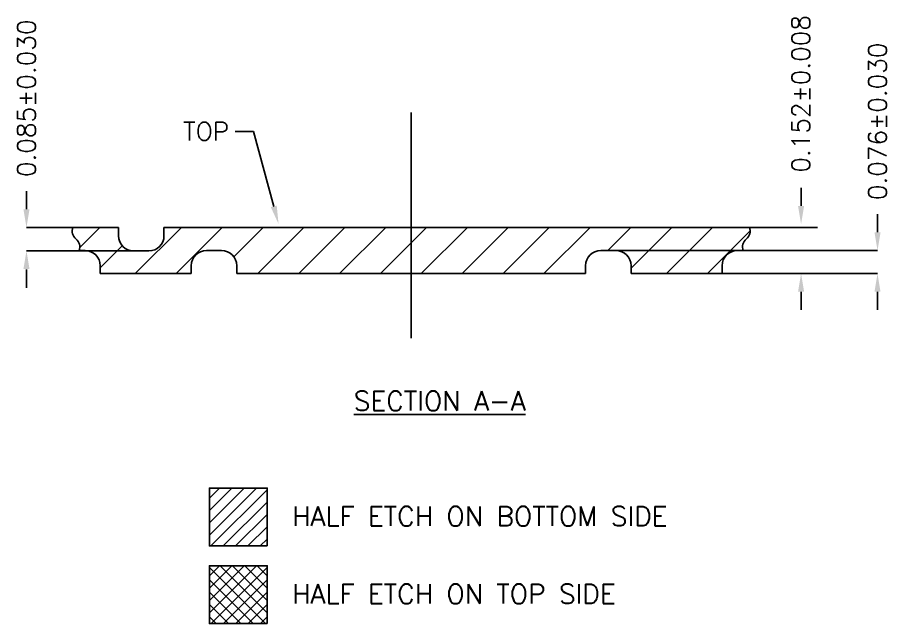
# Model space of a CAD drawing. Extents: x -10.8 to -6.69, y -4.63 to 1.74.
# Drawn here: x -10.222 to -7.357, y -4.633 to -2.635 of the extents above; entities that cross this region are included whole.
import ezdxf
from ezdxf.enums import TextEntityAlignment as Align

# ---------------------------------------------------------------- set-up
doc = ezdxf.new("R2010")
doc.units = 0
doc.linetypes.add('CENTER2', pattern=[1.125, 0.75, -0.125, 0.125, -0.125])
for name, color, linetype in [('2', 7, 'Continuous'), ('2D', 4, 'Continuous'), ('3D', 4, 'Continuous'), ('4D', 4, 'Continuous'), ('Etched Area', 4, 'Continuous')]:
    doc.layers.add(name, color=color, linetype=linetype)
doc.styles.add('SIMPLEX', font='SIMPLEX')

msp = doc.modelspace()

# ---------------------------------------------------------------- hatches: boundary and pattern name
at = {"layer": '2D'}
h = msp.add_hatch(dxfattribs=at)
h.set_pattern_fill('ANSI31', color=256, scale=0.23, style=0)
h.set_pattern_definition([(45, (-8.890917, 0.178707), (-0.02032932, 0.02032932), [])])
h.paths.add_polyline_path([(-9.3987, -4.3771), (-9.3987, -4.1863), (-9.5895, -4.1863), (-9.5895, -4.3771)])
h = msp.add_hatch(dxfattribs=at)
h.set_pattern_fill('ANSI31', color=256, scale=0.23, style=0)
h.set_pattern_definition([(45, (-8.890917, -0.077266), (-0.02032932, 0.02032932), [])])
h.paths.add_polyline_path([(-9.3987, -4.633), (-9.3987, -4.4423), (-9.5895, -4.4423), (-9.5895, -4.633)])
at = {"layer": 'Etched Area'}
h = msp.add_hatch(dxfattribs=at)
h.set_pattern_fill('ANSI31', color=4, scale=0.03)
h.set_pattern_definition([(45, (-9.04842, 5e-13), (-0.067352, 0.067352), [])])
h.paths.add_polyline_path([(-8.9242, -3.3273), (-9.7391, -3.3273), (-9.7391, -3.3548, -0.414214), (-9.7891, -3.4048), (-9.8391, -3.4048, -0.414214), (-9.8891, -3.3548), (-9.8891, -3.3273), (-10.0392, -3.3273, 0.336876), (-10.0292, -3.3653, -0.336876), (-10.0192, -3.4033), (-9.9992, -3.4033, -0.414214), (-9.9492, -3.4533), (-9.9492, -3.4793), (-9.6492, -3.4793), (-9.6492, -3.4533, -0.414214), (-9.5992, -3.4033), (-9.5492, -3.4033, -0.414214), (-9.4992, -3.4533), (-9.4992, -3.4793), (-8.9242, -3.4793)])
h.paths.add_polyline_path([(-7.8192, -3.3653, 0.336876), (-7.8092, -3.3273), (-8.9242, -3.3273), (-8.9242, -3.4793), (-8.3492, -3.4793), (-8.3492, -3.4533, -0.414214), (-8.2992, -3.4033), (-8.2492, -3.4033), (-7.8292, -3.4033, -0.336876)])
h.paths.add_polyline_path([(-7.8492, -3.4033), (-8.2492, -3.4033, -0.414214), (-8.1992, -3.4533), (-8.1992, -3.4793), (-7.8992, -3.4793), (-7.8992, -3.4533, -0.414214)], flags=17)

# ---------------------------------------------------------------- linework, layer by layer
at = {"layer": '2'}
for points in [[(-9.3987, -4.3771), (-9.3987, -4.1863), (-9.5895, -4.1863), (-9.5895, -4.3771)], [(-9.3987, -4.633), (-9.3987, -4.4423), (-9.5895, -4.4423), (-9.5895, -4.633)]]:
    msp.add_lwpolyline(points, close=True, dxfattribs=at)
at = {"layer": '2D', "linetype": 'Continuous'}
for p, q in [((-9.4041, -4.633), (-9.5895, -4.4477)), ((-9.3987, -4.5978), (-9.5542, -4.4423)), ((-9.3987, -4.5571), (-9.5136, -4.4423)), ((-9.3987, -4.5165), (-9.4729, -4.4423)), ((-9.3987, -4.4758), (-9.4323, -4.4423)), ((-9.4448, -4.633), (-9.5895, -4.4883)), ((-9.4854, -4.633), (-9.5895, -4.529)), ((-9.5261, -4.633), (-9.5895, -4.5696)), ((-9.5668, -4.633), (-9.5895, -4.6103))]:
    msp.add_line(p, q, dxfattribs=at)
at = {"layer": '3D', "linetype": 'CENTER2'}
msp.add_line((-8.9242, -3.6922), (-8.9242, -2.9484), dxfattribs=at)
at = {"layer": '3D'}
for p, q in [((-9.444, -3.0107), (-9.504, -3.0107)), ((-9.3771, -3.2581), (-9.444, -3.0107)), ((-10.1924, -3.2673), (-10.1924, -3.2073)), ((-7.6388, -3.2562), (-7.6388, -3.1962)), ((-7.3869, -3.3433), (-7.3869, -3.2833)), ((-9.8891, -3.3273), (-10.1924, -3.3273)), ((-7.8092, -3.3273), (-7.5844, -3.3273)), ((-9.8391, -3.4048), (-10.1924, -3.4048)), ((-8.2492, -3.4033), (-7.3869, -3.4033)), ((-10.1924, -3.4663), (-10.1924, -3.5263)), ((-7.8992, -3.4793), (-7.3869, -3.4793)), ((-7.6388, -3.5393), (-7.6388, -3.5993)), ((-7.3869, -3.5393), (-7.3869, -3.5993))]:
    msp.add_line(p, q, dxfattribs=at)
at = {"layer": '3D', "color": 7}
for p, q in [((-9.8891, -3.3273), (-10.0392, -3.3273)), ((-9.8891, -3.3548), (-9.8891, -3.3273)), ((-7.8092, -3.3273), (-9.7391, -3.3273)), ((-9.7391, -3.3548), (-9.7391, -3.3273)), ((-9.9992, -3.4033), (-10.0192, -3.4033)), ((-9.7891, -3.4048), (-9.8391, -3.4048)), ((-9.5492, -3.4033), (-9.5992, -3.4033)), ((-8.2992, -3.4033), (-8.2492, -3.4033)), ((-7.8492, -3.4033), (-7.8292, -3.4033)), ((-9.9492, -3.4533), (-9.9492, -3.4793)), ((-9.6492, -3.4533), (-9.6492, -3.4793)), ((-9.4992, -3.4533), (-9.4992, -3.4793)), ((-8.3492, -3.4533), (-8.3492, -3.4793)), ((-8.1992, -3.4533), (-8.1992, -3.4793)), ((-7.8992, -3.4533), (-7.8992, -3.4793)), ((-9.6492, -3.4793), (-9.9492, -3.4793)), ((-8.9242, -3.4793), (-9.4992, -3.4793)), ((-8.9242, -3.4793), (-8.3492, -3.4793)), ((-8.1992, -3.4793), (-7.8992, -3.4793))]:
    msp.add_line(p, q, dxfattribs=at)
for centre, radius, start, end in [((-10.0092, -3.3397), 0.0325, 157.5087, 231.9784), ((-7.8392, -3.3397), 0.0325, 308.0216, 22.4913), ((-10.0492, -3.3909), 0.0325, 337.5087, 51.9784), ((-9.8391, -3.3548), 0.05, 180, 270), ((-9.7891, -3.3548), 0.05, 270, 0), ((-7.7992, -3.3909), 0.0325, 128.0216, 202.4913), ((-9.9992, -3.4533), 0.05, 0, 90), ((-9.5992, -3.4533), 0.05, 90, 180), ((-9.5492, -3.4533), 0.05, 360, 90), ((-8.2992, -3.4533), 0.05, 90, 180), ((-8.2492, -3.4533), 0.05, 0, 90), ((-7.8492, -3.4533), 0.05, 90, 180)]:
    msp.add_arc(centre, radius, start, end, dxfattribs=at)
at = {"layer": '3D'}
for points in [[(-9.3674, -3.2555), (-9.3614, -3.316), (-9.3867, -3.2607)], [(-7.6488, -3.2562), (-7.6288, -3.2562), (-7.6388, -3.3162)], [(-10.2024, -3.2673), (-10.1824, -3.2673), (-10.1924, -3.3273)], [(-7.3969, -3.3433), (-7.3769, -3.3433), (-7.3869, -3.4033)], [(-10.2024, -3.4648), (-10.1824, -3.4648), (-10.1924, -3.4048)], [(-7.6488, -3.5393), (-7.6288, -3.5393), (-7.6388, -3.4793)], [(-7.3969, -3.5393), (-7.3769, -3.5393), (-7.3869, -3.4793)]]:
    msp.add_solid(points, dxfattribs=at)

# ---------------------------------------------------------------- texts
at = {"layer": '3D', "char_height": 0.06, "attachment_point": 5, "rotation": 90, "style": 'SIMPLEX'}
for s, insert in [('\\A1;0.152±0.008', (-7.6398, -2.887)), ('\\A1;0.085±0.030', (-10.1924, -2.9016)), ('\\A1;0.076±0.030', (-7.3869, -2.9776))]:
    msp.add_mtext(s, dxfattribs=dict(at, insert=insert))
at = {"layer": '3D', "insert": (-9.524, -3.0407), "char_height": 0.06, "attachment_point": 9, "style": 'SIMPLEX'}
msp.add_mtext('\\A1;TOP', dxfattribs=at)
at = {"layer": '4D', "style": 'SIMPLEX'}
msp.add_text('%%USECTION A-A', height=0.064152, dxfattribs=at).set_placement((-8.547, -3.8989), align=Align.MIDDLE_RIGHT)
for s, p in [('HALF ETCH ON BOTTOM SIDE', (-9.3168, -4.2792)), ('HALF ETCH ON TOP SIDE', (-9.3168, -4.5351))]:
    msp.add_text(s, height=0.064152, dxfattribs=at).set_placement(p, align=Align.MIDDLE_LEFT)

doc.saveas('drawing.dxf')
